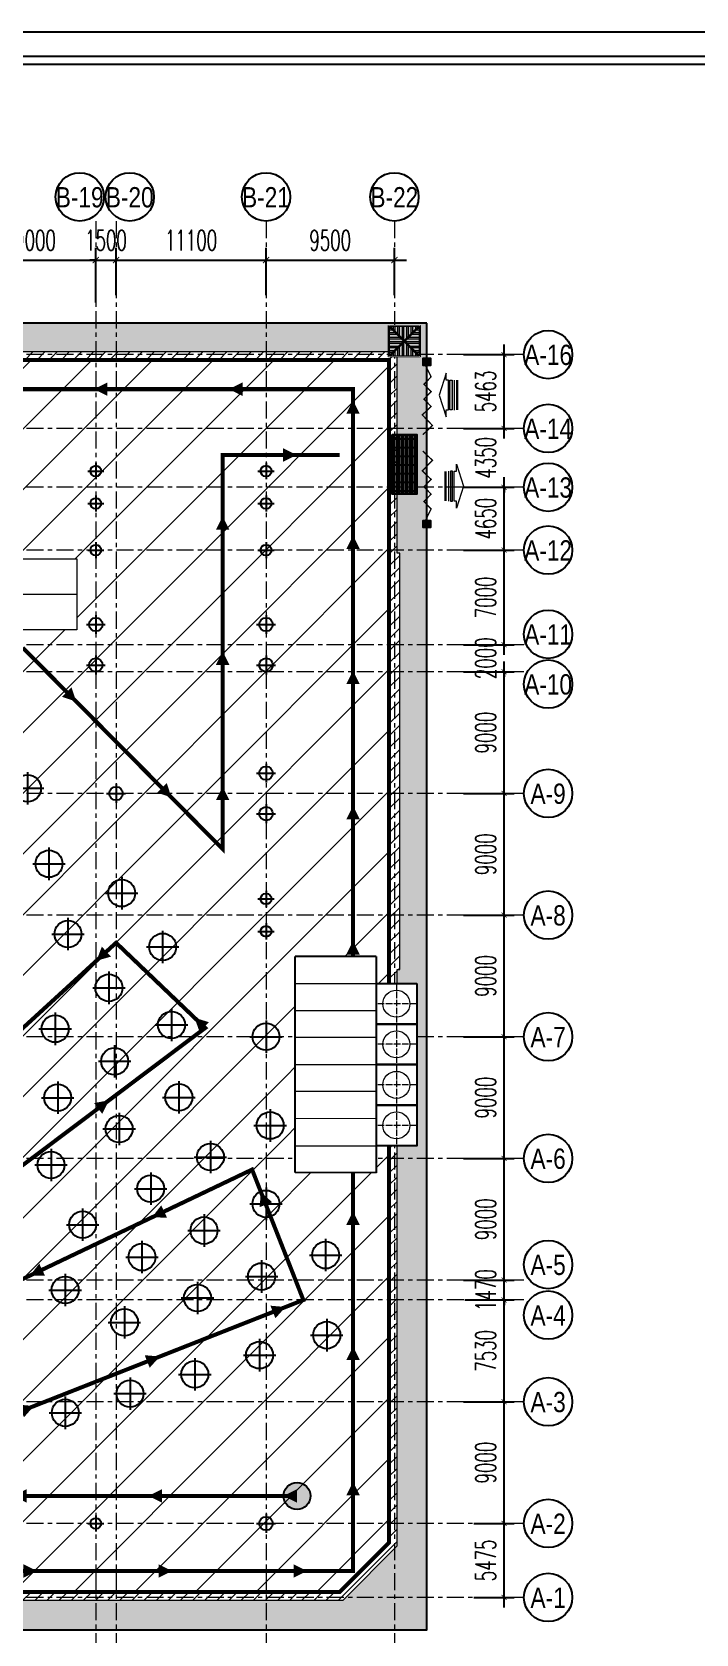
# Model space of a CAD drawing. Header units: millimetres. Extents: x -376071 to 28028791, y -269234 to 29325.
# Drawn here: x 54275 to 103418, y -89175 to 29325 of the extents above; entities that cross this region are included whole.
import ezdxf
from ezdxf.enums import TextEntityAlignment as Align

# ---------------------------------------------------------------- set-up
doc = ezdxf.new("R2010")
doc.units = ezdxf.units.MM
doc.header["$LTSCALE"] = 100
doc.set_wipeout_variables(frame=1)
for name, pattern in [('ACAD_ISO04W100', [30, 24, -3, 0, -3]), ('AUR_Centre', [22.5, 15, -2.5, 2.5, -2.5]), ('AUR_Grid Line', [22.225, 12.7, -3.175, 3.175, -3.175]), ('HIDDEN', [0.375, 0.25, -0.125])]:
    doc.linetypes.add(name, pattern=pattern)
doc.layers.add('0 T KY HIEU', color=255, linetype='Continuous', lineweight=9)
doc.layers.add('01. TEXT NOI DUNG', color=7, linetype='Continuous')
doc.styles.add('Arial 0.8', font='arial_0.ttf', dxfattribs={"width": 0.8, "height": 250})
doc.styles.add('DIM', font='vnsimli.shx', dxfattribs={"width": 0.6})
doc.linetypes.add('FENCELINE2', pattern='A,0.25,-0.1,[132,ltypeshp.shx,S=0.1,R=0,X=-0.1,Y=0],-0.1,1', length=1.45)
doc.dimstyles.new('1-100 (x6)', dxfattribs={"dimscale": 600, "dimtxt": 2.5, "dimasz": 0.75, "dimexe": 1.5, "dimexo": 1, "dimgap": 1.2, "dimtad": 1, "dimtoh": 1, "dimdec": 0, "dimzin": 0, "dimdsep": 46, "dimtxsty": 'DIM', "dimblk": 'ARCHTICK', "dimcen": 0.09, "dimdle": 1.5, "dimclrd": 8, "dimclre": 8, "dimclrt": 7, "dimadec": 0, "dimazin": 0, "dimtfac": 1, "dimtdec": 0, "dimtix": 1, "dimtofl": 0, "dimtmove": 0, "dimatfit": 3, "dimfxl": 6, "dimfxlon": 1, "dimtolj": 1, "dimtzin": 0, "dimarcsym": 0})
pattern_1 = [(45, (156703.3, 86475), (-449.0128, 449.0128), [])]
pattern_2 = [(90, (0, 0), (-375, 6e-14), []), (90, (-132.6, 132.6), (-375, 6e-14), [])]
pattern_3 = [(90, (0, 0), (-375, 6e-14), []), (90, (-132.6, 132.6), (-375, 6e-14), [])]
pattern_4 = [(0, (0, 0), (1e-13, 375), []), (0, (132.6, 132.6), (1e-13, 375), [])]

# ---------------------------------------------------------------- blocks, each defined once
blk = doc.blocks.new('_ArchTick')
at = {"color": 0, "linetype": 'ByBlock', "const_width": 0.15}
blk.add_lwpolyline([(-0.5, -0.5), (0.5, 0.5)], dxfattribs=at)
blk = doc.blocks.new('*D43')
at = {"color": 8, "lineweight": -2, "transparency": 16777216}
for p, q in [((174316, -750), (174316, 6225)), ((172090, 5475), (175066, 5475)), ((172090, 0), (175066, 0))]:
    blk.add_line(p, q, dxfattribs=at)
at = {"layer": 'Defpoints', "color": 0, "transparency": 16777216}
for p in [(171590, 5475), (174316, 5475), (171590, 0)]:
    blk.add_point(p, dxfattribs=at)
at = {"color": 8, "lineweight": -2, "transparency": 16777216, "xscale": 375, "yscale": 375, "zscale": 375}
for p, rotation in [((174316, 5475), 90), ((174316, 0), 270)]:
    blk.add_blockref('_ArchTick', p, dxfattribs=dict(at, rotation=rotation))
at = {"color": 7, "transparency": 16777216, "insert": (172966, 2737), "char_height": 1500, "attachment_point": 5, "rotation": 90, "style": 'DIM'}
blk.add_mtext('\\A1;5475', dxfattribs=at)
blk = doc.blocks.new('*D44')
at = {"color": 8, "lineweight": -2, "transparency": 16777216}
for p, q in [((171316, 14475), (175066, 14475)), ((174316, 4725), (174316, 15225)), ((172090, 5475), (175066, 5475))]:
    blk.add_line(p, q, dxfattribs=at)
at = {"layer": 'Defpoints', "color": 0, "transparency": 16777216}
for p in [(170603, 14475), (174316, 14475), (171590, 5475)]:
    blk.add_point(p, dxfattribs=at)
at = {"color": 8, "lineweight": -2, "transparency": 16777216, "xscale": 375, "yscale": 375, "zscale": 375}
for p, rotation in [((174316, 14475), 90), ((174316, 5475), 270)]:
    blk.add_blockref('_ArchTick', p, dxfattribs=dict(at, rotation=rotation))
at = {"color": 7, "transparency": 16777216, "insert": (172966, 9975), "char_height": 1500, "attachment_point": 5, "rotation": 90, "style": 'DIM'}
blk.add_mtext('\\A1;9000', dxfattribs=at)
blk = doc.blocks.new('*D45')
at = {"color": 8, "lineweight": -2, "transparency": 16777216}
for p, q in [((174316, 13725), (174316, 22755)), ((171409, 22005), (175066, 22005)), ((171316, 14475), (175066, 14475))]:
    blk.add_line(p, q, dxfattribs=at)
at = {"layer": 'Defpoints', "color": 0, "transparency": 16777216}
for p in [(170909, 22005), (174316, 22005), (170603, 14475)]:
    blk.add_point(p, dxfattribs=at)
at = {"color": 8, "lineweight": -2, "transparency": 16777216, "xscale": 375, "yscale": 375, "zscale": 375}
for p, rotation in [((174316, 22005), 90), ((174316, 14475), 270)]:
    blk.add_blockref('_ArchTick', p, dxfattribs=dict(at, rotation=rotation))
at = {"color": 7, "transparency": 16777216, "insert": (172966, 18240), "char_height": 1500, "attachment_point": 5, "rotation": 90, "style": 'DIM'}
blk.add_mtext('\\A1;7530', dxfattribs=at)
blk = doc.blocks.new('*D46')
at = {"color": 8, "lineweight": -2, "transparency": 16777216}
for p, q in [((174316, 23475), (174316, 23850)), ((171316, 23475), (175066, 23475)), ((171409, 22005), (175066, 22005)), ((174316, 22005), (174316, 21630))]:
    blk.add_line(p, q, dxfattribs=at)
at = {"layer": 'Defpoints', "color": 0, "transparency": 16777216}
for p in [(170807, 23475), (174316, 23475), (170909, 22005)]:
    blk.add_point(p, dxfattribs=at)
at = {"color": 8, "lineweight": -2, "transparency": 16777216, "xscale": 375, "yscale": 375, "zscale": 375}
for p, rotation in [((174316, 23475), 270), ((174316, 22005), 90)]:
    blk.add_blockref('_ArchTick', p, dxfattribs=dict(at, rotation=rotation))
at = {"color": 7, "transparency": 16777216, "insert": (172966, 22740), "char_height": 1500, "attachment_point": 5, "rotation": 90, "style": 'DIM'}
blk.add_mtext('\\A1;1470', dxfattribs=at)
blk = doc.blocks.new('*D47')
at = {"color": 8, "lineweight": -2, "transparency": 16777216}
for p, q in [((174316, 22725), (174316, 33225)), ((171316, 32475), (175066, 32475)), ((171316, 23475), (175066, 23475))]:
    blk.add_line(p, q, dxfattribs=at)
at = {"layer": 'Defpoints', "color": 0, "transparency": 16777216}
for p in [(170605, 32475), (174316, 32475), (170807, 23475)]:
    blk.add_point(p, dxfattribs=at)
at = {"color": 8, "lineweight": -2, "transparency": 16777216, "xscale": 375, "yscale": 375, "zscale": 375}
for p, rotation in [((174316, 32475), 90), ((174316, 23475), 270)]:
    blk.add_blockref('_ArchTick', p, dxfattribs=dict(at, rotation=rotation))
at = {"color": 7, "transparency": 16777216, "insert": (172966, 27975), "char_height": 1500, "attachment_point": 5, "rotation": 90, "style": 'DIM'}
blk.add_mtext('\\A1;9000', dxfattribs=at)
blk = doc.blocks.new('*D36')
at = {"color": 8, "lineweight": -2, "transparency": 16777216}
for p, q in [((171316, 41475), (175066, 41475)), ((174316, 31725), (174316, 42225)), ((171316, 32475), (175066, 32475))]:
    blk.add_line(p, q, dxfattribs=at)
at = {"layer": 'Defpoints', "color": 0, "transparency": 16777216}
for p in [(170199, 41475), (174316, 41475), (170605, 32475)]:
    blk.add_point(p, dxfattribs=at)
at = {"color": 8, "lineweight": -2, "transparency": 16777216, "xscale": 375, "yscale": 375, "zscale": 375}
for p, rotation in [((174316, 41475), 90), ((174316, 32475), 270)]:
    blk.add_blockref('_ArchTick', p, dxfattribs=dict(at, rotation=rotation))
at = {"color": 7, "transparency": 16777216, "insert": (172966, 36975), "char_height": 1500, "attachment_point": 5, "rotation": 90, "style": 'DIM'}
blk.add_mtext('\\A1;9000', dxfattribs=at)
blk = doc.blocks.new('*D34')
at = {"color": 8, "lineweight": -2, "transparency": 16777216}
for p, q in [((174316, 40725), (174316, 51225)), ((171316, 50475), (175066, 50475)), ((171316, 41475), (175066, 41475))]:
    blk.add_line(p, q, dxfattribs=at)
at = {"layer": 'Defpoints', "color": 0, "transparency": 16777216}
for p in [(169895, 50475), (174316, 50475), (170199, 41475)]:
    blk.add_point(p, dxfattribs=at)
at = {"color": 8, "lineweight": -2, "transparency": 16777216, "xscale": 375, "yscale": 375, "zscale": 375}
for p, rotation in [((174316, 50475), 90), ((174316, 41475), 270)]:
    blk.add_blockref('_ArchTick', p, dxfattribs=dict(at, rotation=rotation))
at = {"color": 7, "transparency": 16777216, "insert": (172966, 45975), "char_height": 1500, "attachment_point": 5, "rotation": 90, "style": 'DIM'}
blk.add_mtext('\\A1;9000', dxfattribs=at)
blk = doc.blocks.new('*D37')
at = {"color": 8, "lineweight": -2, "transparency": 16777216}
for p, q in [((171316, 59475), (175066, 59475)), ((174316, 49725), (174316, 60225)), ((171316, 50475), (175066, 50475))]:
    blk.add_line(p, q, dxfattribs=at)
at = {"layer": 'Defpoints', "color": 0, "transparency": 16777216}
for p in [(169996, 59475), (174316, 59475), (169895, 50475)]:
    blk.add_point(p, dxfattribs=at)
at = {"color": 8, "lineweight": -2, "transparency": 16777216, "xscale": 375, "yscale": 375, "zscale": 375}
for p, rotation in [((174316, 59475), 90), ((174316, 50475), 270)]:
    blk.add_blockref('_ArchTick', p, dxfattribs=dict(at, rotation=rotation))
at = {"color": 7, "transparency": 16777216, "insert": (172966, 54975), "char_height": 1500, "attachment_point": 5, "rotation": 90, "style": 'DIM'}
blk.add_mtext('\\A1;9000', dxfattribs=at)
blk = doc.blocks.new('*D35')
at = {"color": 8, "lineweight": -2, "transparency": 16777216}
for p, q in [((174316, 58725), (174316, 69225)), ((171316, 68475), (175066, 68475)), ((171316, 59475), (175066, 59475))]:
    blk.add_line(p, q, dxfattribs=at)
at = {"layer": 'Defpoints', "color": 0, "transparency": 16777216}
for p in [(170150, 68475), (174316, 68475), (169996, 59475)]:
    blk.add_point(p, dxfattribs=at)
at = {"color": 8, "lineweight": -2, "transparency": 16777216, "xscale": 375, "yscale": 375, "zscale": 375}
for p, rotation in [((174316, 68475), 90), ((174316, 59475), 270)]:
    blk.add_blockref('_ArchTick', p, dxfattribs=dict(at, rotation=rotation))
at = {"color": 7, "transparency": 16777216, "insert": (172966, 63975), "char_height": 1500, "attachment_point": 5, "rotation": 90, "style": 'DIM'}
blk.add_mtext('\\A1;9000', dxfattribs=at)
blk = doc.blocks.new('*D38')
at = {"color": 8, "lineweight": -2, "transparency": 16777216}
for p, q in [((171316, 70475), (175066, 70475)), ((174316, 70475), (174316, 70850)), ((171316, 68475), (175066, 68475)), ((174316, 68475), (174316, 68100))]:
    blk.add_line(p, q, dxfattribs=at)
at = {"layer": 'Defpoints', "color": 0, "transparency": 16777216}
for p in [(170341, 70475), (174316, 70475), (170150, 68475)]:
    blk.add_point(p, dxfattribs=at)
at = {"color": 8, "lineweight": -2, "transparency": 16777216, "xscale": 375, "yscale": 375, "zscale": 375}
for p, rotation in [((174316, 70475), 270), ((174316, 68475), 90)]:
    blk.add_blockref('_ArchTick', p, dxfattribs=dict(at, rotation=rotation))
at = {"color": 7, "transparency": 16777216, "insert": (172966, 69475), "char_height": 1500, "attachment_point": 5, "rotation": 90, "style": 'DIM'}
blk.add_mtext('\\A1;2000', dxfattribs=at)
blk = doc.blocks.new('*D39')
at = {"color": 8, "lineweight": -2, "transparency": 16777216}
for p, q in [((174316, 69725), (174316, 78225)), ((171316, 77475), (175066, 77475)), ((171316, 70475), (175066, 70475))]:
    blk.add_line(p, q, dxfattribs=at)
at = {"layer": 'Defpoints', "color": 0, "transparency": 16777216}
for p in [(170530, 77475), (174316, 77475), (170341, 70475)]:
    blk.add_point(p, dxfattribs=at)
at = {"color": 8, "lineweight": -2, "transparency": 16777216, "xscale": 375, "yscale": 375, "zscale": 375}
for p, rotation in [((174316, 77475), 90), ((174316, 70475), 270)]:
    blk.add_blockref('_ArchTick', p, dxfattribs=dict(at, rotation=rotation))
at = {"color": 7, "transparency": 16777216, "insert": (172966, 73975), "char_height": 1500, "attachment_point": 5, "rotation": 90, "style": 'DIM'}
blk.add_mtext('\\A1;7000', dxfattribs=at)
blk = doc.blocks.new('*D40')
at = {"color": 8, "lineweight": -2, "transparency": 16777216}
for p, q in [((171316, 82125), (175066, 82125)), ((174316, 76725), (174316, 82875)), ((171316, 77475), (175066, 77475))]:
    blk.add_line(p, q, dxfattribs=at)
at = {"layer": 'Defpoints', "color": 0, "transparency": 16777216}
for p in [(170339, 82125), (174316, 82125), (170530, 77475)]:
    blk.add_point(p, dxfattribs=at)
at = {"color": 8, "lineweight": -2, "transparency": 16777216, "xscale": 375, "yscale": 375, "zscale": 375}
for p, rotation in [((174316, 82125), 90), ((174316, 77475), 270)]:
    blk.add_blockref('_ArchTick', p, dxfattribs=dict(at, rotation=rotation))
at = {"color": 7, "transparency": 16777216, "insert": (172966, 79800), "char_height": 1500, "attachment_point": 5, "rotation": 90, "style": 'DIM'}
blk.add_mtext('\\A1;4650', dxfattribs=at)
blk = doc.blocks.new('*D41')
at = {"color": 8, "lineweight": -2, "transparency": 16777216}
for p, q in [((174315, 86475), (174315, 86850)), ((171315, 86475), (175065, 86475)), ((171315, 82125), (175065, 82125)), ((174315, 82125), (174315, 81750))]:
    blk.add_line(p, q, dxfattribs=at)
at = {"layer": 'Defpoints', "color": 0, "transparency": 16777216}
for p in [(170276, 86475), (174315, 86475), (170339, 82125)]:
    blk.add_point(p, dxfattribs=at)
at = {"color": 8, "lineweight": -2, "transparency": 16777216, "xscale": 375, "yscale": 375, "zscale": 375}
for p, rotation in [((174315, 86475), 270), ((174315, 82125), 90)]:
    blk.add_blockref('_ArchTick', p, dxfattribs=dict(at, rotation=rotation))
at = {"color": 7, "transparency": 16777216, "insert": (172965, 84300), "char_height": 1500, "attachment_point": 5, "rotation": 90, "style": 'DIM'}
blk.add_mtext('\\A1;4350', dxfattribs=at)
blk = doc.blocks.new('*D42')
at = {"color": 8, "lineweight": -2, "transparency": 16777216}
for p, q in [((174316, 85725), (174316, 92688)), ((171316, 91938), (175066, 91938)), ((171316, 86475), (175066, 86475))]:
    blk.add_line(p, q, dxfattribs=at)
at = {"layer": 'Defpoints', "color": 0, "transparency": 16777216}
for p in [(170721, 91938), (174316, 91938), (170276, 86475)]:
    blk.add_point(p, dxfattribs=at)
at = {"color": 8, "lineweight": -2, "transparency": 16777216, "xscale": 375, "yscale": 375, "zscale": 375}
for p, rotation in [((174316, 91938), 90), ((174316, 86475), 270)]:
    blk.add_blockref('_ArchTick', p, dxfattribs=dict(at, rotation=rotation))
at = {"color": 7, "transparency": 16777216, "insert": (172966, 89206), "char_height": 1500, "attachment_point": 5, "rotation": 90, "style": 'DIM'}
blk.add_mtext('\\A1;5463', dxfattribs=at)
blk = doc.blocks.new('*D129')
at = {"color": 8, "lineweight": -2, "transparency": 16777216}
for p, q in [((135103, 95343), (135103, 99830)), ((144103, 95781), (144103, 99830)), ((134203, 98930), (145003, 98930))]:
    blk.add_line(p, q, dxfattribs=at)
at = {"layer": 'Defpoints', "color": 0, "lineweight": 0, "transparency": 16777216}
for p in [(144103, 98930), (144103, 95181), (135103, 94743)]:
    blk.add_point(p, dxfattribs=at)
at = {"color": 8, "lineweight": -2, "transparency": 16777216, "xscale": 450, "yscale": 450, "zscale": 450, "rotation": 180}
blk.add_blockref('_ArchTick', (135103, 98930), dxfattribs=at)
at = {"color": 8, "lineweight": -2, "transparency": 16777216, "xscale": 450, "yscale": 450, "zscale": 450}
blk.add_blockref('_ArchTick', (144103, 98930), dxfattribs=at)
at = {"color": 7, "transparency": 16777216, "insert": (139603, 100400), "char_height": 1500, "attachment_point": 5, "style": 'DIM'}
blk.add_mtext('\\A1;9000', dxfattribs=at)
blk = doc.blocks.new('*D130')
at = {"color": 8, "lineweight": -2, "transparency": 16777216}
for p, q in [((144103, 95781), (144103, 99830)), ((145603, 96328), (145603, 99830)), ((144103, 98930), (143653, 98930)), ((145603, 98930), (146053, 98930))]:
    blk.add_line(p, q, dxfattribs=at)
at = {"layer": 'Defpoints', "color": 0, "lineweight": 0, "transparency": 16777216}
for p in [(145603, 98930), (144103, 95181), (145603, 95728)]:
    blk.add_point(p, dxfattribs=at)
at = {"color": 8, "lineweight": -2, "transparency": 16777216, "xscale": 450, "yscale": 450, "zscale": 450}
blk.add_blockref('_ArchTick', (144103, 98930), dxfattribs=at)
at = {"color": 8, "lineweight": -2, "transparency": 16777216, "xscale": 450, "yscale": 450, "zscale": 450, "rotation": 180}
blk.add_blockref('_ArchTick', (145603, 98930), dxfattribs=at)
at = {"color": 7, "transparency": 16777216, "insert": (144853, 100400), "char_height": 1500, "attachment_point": 5, "style": 'DIM'}
blk.add_mtext('\\A1;1500', dxfattribs=at)
blk = doc.blocks.new('*D131')
at = {"color": 8, "lineweight": -2, "transparency": 16777216}
for p, q in [((145603, 96328), (145603, 99830)), ((156703, 96328), (156703, 99830)), ((144703, 98930), (157603, 98930))]:
    blk.add_line(p, q, dxfattribs=at)
at = {"layer": 'Defpoints', "color": 0, "lineweight": 0, "transparency": 16777216}
for p in [(156703, 98930), (145603, 95728), (156703, 95728)]:
    blk.add_point(p, dxfattribs=at)
at = {"color": 8, "lineweight": -2, "transparency": 16777216, "xscale": 450, "yscale": 450, "zscale": 450, "rotation": 180}
blk.add_blockref('_ArchTick', (145603, 98930), dxfattribs=at)
at = {"color": 8, "lineweight": -2, "transparency": 16777216, "xscale": 450, "yscale": 450, "zscale": 450}
blk.add_blockref('_ArchTick', (156703, 98930), dxfattribs=at)
at = {"color": 7, "transparency": 16777216, "insert": (151153, 100400), "char_height": 1500, "attachment_point": 5, "style": 'DIM'}
blk.add_mtext('\\A1;11100', dxfattribs=at)
blk = doc.blocks.new('*D132')
at = {"color": 8, "lineweight": -2, "transparency": 16777216}
for p, q in [((156703, 96328), (156703, 99830)), ((166203, 96328), (166203, 99830)), ((155803, 98930), (167103, 98930))]:
    blk.add_line(p, q, dxfattribs=at)
at = {"layer": 'Defpoints', "color": 0, "lineweight": 0, "transparency": 16777216}
for p in [(166203, 98930), (156703, 95728), (166203, 95728)]:
    blk.add_point(p, dxfattribs=at)
at = {"color": 8, "lineweight": -2, "transparency": 16777216, "xscale": 450, "yscale": 450, "zscale": 450, "rotation": 180}
blk.add_blockref('_ArchTick', (156703, 98930), dxfattribs=at)
at = {"color": 8, "lineweight": -2, "transparency": 16777216, "xscale": 450, "yscale": 450, "zscale": 450}
blk.add_blockref('_ArchTick', (166203, 98930), dxfattribs=at)
at = {"color": 7, "transparency": 16777216, "insert": (161453, 100400), "char_height": 1500, "attachment_point": 5, "style": 'DIM'}
blk.add_mtext('\\A1;9500', dxfattribs=at)
blk = doc.blocks.new('Pile Round for 02 - MacroMonitored - Ø1000-545971-PILING LAYOUT PLAN')
at = {"color": 1}
for p, q in [((0, 700), (0, -700)), ((-700, 0), (700, 0))]:
    blk.add_line(p, q, dxfattribs=at)
at = {"color": 7}
blk.add_circle((0, 0), 500, dxfattribs=at)
blk.add_circle((0, 0), 500, dxfattribs=at)
blk.add_circle((0, 0), 500, dxfattribs=at)
blk = doc.blocks.new('Pile Round for 02 - MacroMonitored - Ø2000-545968-PILING LAYOUT PLAN')
at = {"color": 1}
for p, q in [((0, 1200), (0, -1200)), ((-1200, 0), (1200, 0))]:
    blk.add_line(p, q, dxfattribs=at)
at = {"color": 7}
blk.add_circle((0, 0), 1000, dxfattribs=at)
blk.add_circle((0, 0), 1000, dxfattribs=at)
blk.add_circle((0, 0), 1000, dxfattribs=at)
blk = doc.blocks.new('d800')
at = {"color": 1}
for p, q in [((-600, 0), (600, 0)), ((0, 600), (0, -600))]:
    blk.add_line(p, q, dxfattribs=at)
at = {"color": 7}
blk.add_circle((0, 0), 400, dxfattribs=at)
blk = doc.blocks.new('MB COC')
for p in [(144103, 83326), (156703, 83326), (144103, 80926), (156703, 80926), (144103, 77475), (156703, 77475), (156703, 51675), (156703, 49275), (144103, 5475)]:
    blk.add_blockref('d800', p)
at = {"lineweight": 9}
for name, p in [('Pile Round for 02 - MacroMonitored - Ø1000-545971-PILING LAYOUT PLAN', (144103, 71975)), ('Pile Round for 02 - MacroMonitored - Ø1000-545971-PILING LAYOUT PLAN', (156703, 71975)), ('Pile Round for 02 - MacroMonitored - Ø1000-545971-PILING LAYOUT PLAN', (144103, 68975)), ('Pile Round for 02 - MacroMonitored - Ø1000-545971-PILING LAYOUT PLAN', (156703, 68975)), ('Pile Round for 02 - MacroMonitored - Ø1000-545971-PILING LAYOUT PLAN', (156703, 60975)), ('Pile Round for 02 - MacroMonitored - Ø2000-545968-PILING LAYOUT PLAN', (139045, 59857)), ('Pile Round for 02 - MacroMonitored - Ø1000-545971-PILING LAYOUT PLAN', (145603, 59475)), ('Pile Round for 02 - MacroMonitored - Ø1000-545971-PILING LAYOUT PLAN', (156703, 57975)), ('Pile Round for 02 - MacroMonitored - Ø2000-545968-PILING LAYOUT PLAN', (140634, 54271)), ('Pile Round for 02 - MacroMonitored - Ø2000-545968-PILING LAYOUT PLAN', (146022, 52103)), ('Pile Round for 02 - MacroMonitored - Ø2000-545968-PILING LAYOUT PLAN', (142044, 49074)), ('Pile Round for 02 - MacroMonitored - Ø2000-545968-PILING LAYOUT PLAN', (149051, 48125)), ('Pile Round for 02 - MacroMonitored - Ø2000-545968-PILING LAYOUT PLAN', (145072, 45096)), ('Pile Round for 02 - MacroMonitored - Ø2000-545968-PILING LAYOUT PLAN', (141094, 42067)), ('Pile Round for 02 - MacroMonitored - Ø2000-545968-PILING LAYOUT PLAN', (149706, 42353)), ('Pile Round for 02 - MacroMonitored - Ø2000-545968-PILING LAYOUT PLAN', (156703, 41478)), ('Pile Round for 02 - MacroMonitored - Ø2000-545968-PILING LAYOUT PLAN', (145493, 39661)), ('Pile Round for 02 - MacroMonitored - Ø2000-545968-PILING LAYOUT PLAN', (141280, 36968)), ('Pile Round for 02 - MacroMonitored - Ø2000-545968-PILING LAYOUT PLAN', (150248, 36996)), ('Pile Round for 02 - MacroMonitored - Ø2000-545968-PILING LAYOUT PLAN', (145829, 34658)), ('Pile Round for 02 - MacroMonitored - Ø2000-545968-PILING LAYOUT PLAN', (157006, 34915)), ('Pile Round for 02 - MacroMonitored - Ø2000-545968-PILING LAYOUT PLAN', (140791, 31992)), ('Pile Round for 02 - MacroMonitored - Ø2000-545968-PILING LAYOUT PLAN', (152587, 32577)), ('Pile Round for 02 - MacroMonitored - Ø2000-545968-PILING LAYOUT PLAN', (148167, 30238)), ('Pile Round for 02 - MacroMonitored - Ø2000-545968-PILING LAYOUT PLAN', (156703, 29115)), ('Pile Round for 02 - MacroMonitored - Ø2000-545968-PILING LAYOUT PLAN', (143129, 27573)), ('Pile Round for 02 - MacroMonitored - Ø2000-545968-PILING LAYOUT PLAN', (152114, 27146)), ('Pile Round for 02 - MacroMonitored - Ø2000-545968-PILING LAYOUT PLAN', (147518, 25178)), ('Pile Round for 02 - MacroMonitored - Ø2000-545968-PILING LAYOUT PLAN', (161113, 25326)), ('Pile Round for 02 - MacroMonitored - Ø2000-545968-PILING LAYOUT PLAN', (156371, 23741)), ('Pile Round for 02 - MacroMonitored - Ø2000-545968-PILING LAYOUT PLAN', (141834, 22743)), ('Pile Round for 02 - MacroMonitored - Ø2000-545968-PILING LAYOUT PLAN', (151629, 22156)), ('Pile Round for 02 - MacroMonitored - Ø2000-545968-PILING LAYOUT PLAN', (146223, 20348)), ('Pile Round for 02 - MacroMonitored - Ø2000-545968-PILING LAYOUT PLAN', (161197, 19402)), ('Pile Round for 02 - MacroMonitored - Ø2000-545968-PILING LAYOUT PLAN', (156222, 17925)), ('Pile Round for 02 - MacroMonitored - Ø2000-545968-PILING LAYOUT PLAN', (151429, 16502)), ('Pile Round for 02 - MacroMonitored - Ø2000-545968-PILING LAYOUT PLAN', (146635, 15079)), ('Pile Round for 02 - MacroMonitored - Ø2000-545968-PILING LAYOUT PLAN', (141842, 13657)), ('Pile Round for 02 - MacroMonitored - Ø1000-545971-PILING LAYOUT PLAN', (156703, 5475))]:
    blk.add_blockref(name, p, dxfattribs=at)
blk = doc.blocks.new('MB TV')
at = {"lineweight": 0}
h = blk.add_hatch(dxfattribs=at)
h.set_pattern_fill('ANSI31', color=8, scale=200, style=0)
h.set_pattern_definition(pattern_1)
h.paths.add_polyline_path([(99903, 91534), (165803, 91534), (165803, 92134), (36702, 92134), (36702, 91534), (91262, 91534)], flags=0)
h = blk.add_hatch(dxfattribs=at)
h.set_pattern_fill('ANSI31', color=8, scale=200, style=0)
h.set_pattern_definition(pattern_1)
h.paths.add_polyline_path([(165803, 77253), (166403, 77253), (166403, 92134), (165803, 92134), (165803, 80507)], flags=0)
h = blk.add_hatch(dxfattribs=at)
h.set_pattern_fill('ANSI31', color=8, scale=200, style=0)
h.set_pattern_definition(pattern_1)
h.paths.add_polyline_path([(166603, 46446), (166603, 77253), (165803, 77253), (165803, 46446), (166403, 46446)], flags=0)
h = blk.add_hatch(dxfattribs=at)
h.set_pattern_fill('ANSI31', color=8, scale=200, style=0)
h.set_pattern_definition(pattern_1)
h.paths.add_polyline_path([(165803, 4056), (166403, 4656), (166403, 46446), (165803, 46446), (165803, 6873)], flags=0)
h = blk.add_hatch(dxfattribs=at)
h.set_pattern_fill('ANSI31', color=8, scale=200, style=0)
h.set_pattern_definition(pattern_1)
h.paths.add_polyline_path([(162999, 403), (166403, 3808), (166403, 4656), (162151, 403)], flags=0)
h = blk.add_hatch(dxfattribs=at)
h.set_pattern_fill('ANSI31', color=8, scale=200, style=0)
h.set_pattern_definition(pattern_1)
h.paths.add_polyline_path([(162399, -197), (162999, 403), (56400, 403), (56400, -197), (160384, -197)], flags=0)
at = {"color": 7, "lineweight": 5}
for points in [[(162399, -197), (166403, 3808), (166403, 46446), (166603, 46446), (166603, 77253), (166403, 77253), (166403, 92134), (36702, 92134), (36702, 92334), (-200, 92334), (-200, 86013), (-400, 86013), (-400, 69213), (-200, 69213), (-200, 21808), (28202, 21808), (28202, 21608), (52834, 21608), (55600, 18842), (55600, -197)], [(56400, 403), (56400, 19174), (53166, 22408), (400, 22408), (400, 91534), (165803, 91534), (165803, 4056), (162151, 403)]]:
    blk.add_lwpolyline(points, close=True, dxfattribs=at)
blk = doc.blocks.new('fsdfsdfsf')
at = {"linetype": 'Continuous', "ltscale": 10}
h = blk.add_hatch(dxfattribs=at)
h.set_pattern_fill('GRATE', color=8, scale=7000, style=0)
h.set_pattern_definition([(9e-14, (-556288.43, 1606329.62), (-3e-13, 218.75), []), (90, (-556288.4, 1606329.6), (-875, -1e-12), [])])
h.paths.add_polyline_path([(-345248, 915482), (-345248, 913041), (-339307, 913041), (-339307, 915482)])
at = {"color": 150}
for points in [[(-345277, 915511), (-345277, 913011), (-339277, 913011), (-339277, 915511)], [(-345248, 915482), (-345248, 913041), (-339307, 913041), (-339307, 915482)]]:
    blk.add_lwpolyline(points, close=True, dxfattribs=at)
blk = doc.blocks.new('T MUI TEN GATE')
at = {"layer": '0 T KY HIEU', "ltscale": 2000, "true_color": 0xff0505}
blk.add_hatch(color=1, dxfattribs=at).paths.add_polyline_path([(374812, 297915), (374812, 298224), (378999, 298224), (378999, 297915)])
at = {"layer": '0 T KY HIEU', "color": 1, "ltscale": 60, "true_color": 0xff0505}
blk.add_line((374812, 298517), (379013, 298517), dxfattribs=at)
at = {"layer": '0 T KY HIEU', "color": 1, "ltscale": 60, "true_color": 0xff0505, "const_width": 311}
blk.add_lwpolyline([(374812, 298925), (379010, 298925)], dxfattribs=at)
at = {"layer": '0 T KY HIEU', "color": 1, "ltscale": 2000, "true_color": 0xff0505}
for points in [[(373843, 297367), (376912, 296411), (379969, 297367), (378999, 297367), (378999, 297704), (374812, 297704), (374812, 297367), (373843, 297367)], [(374812, 297915), (374812, 298224), (378999, 298224), (378999, 297915), (374812, 297915)]]:
    blk.add_lwpolyline(points, dxfattribs=at)
blk = doc.blocks.new('T P BAO VE')
at = {"color": 7, "lineweight": 0}
blk.add_lwpolyline([(-1325, 425), (1325, 425), (1325, 3075), (-1325, 3075)], close=True, dxfattribs=at)
at = {"lineweight": 0}
blk.add_wipeout([(-1325, 425), (1325, 425), (1325, 3075), (-1325, 3075)], dxfattribs=at)
h = blk.add_hatch(dxfattribs=at)
h.set_pattern_fill('STEEL', color=8, scale=3000, angle=315, style=0)
h.set_pattern_definition([(0, (0, 0), (1e-13, 375), []), (0, (132.6, 132.6), (1e-13, 375), [])])
h.paths.add_polyline_path([(71, 1750), (1250, 571), (1250, 2929)])
h.paths.add_polyline_path([(-1250, 2929), (-1250, 571), (-71, 1750)])
h = blk.add_hatch(color=4, dxfattribs=at)
h.set_gradient(color1=(153, 0, 0), one_color=1, tint=1, name='CURVED')
h.paths.add_polyline_path([(-1250, 2929), (-1250, 571), (-71, 1750)])
h = blk.add_hatch(dxfattribs=at)
h.set_pattern_fill('STEEL', color=8, scale=3000, angle=315, style=0)
h.set_pattern_definition(pattern_4)
h.paths.add_polyline_path([(71, 1750), (1250, 571), (1250, 2929)])
h.paths.add_polyline_path([(-1250, 2929), (-1250, 571), (-71, 1750)])
h = blk.add_hatch(dxfattribs=at)
h.set_pattern_fill('STEEL', color=8, scale=3000, angle=315, style=0)
h.set_pattern_definition(pattern_4)
h.paths.add_polyline_path([(71, 1750), (1250, 571), (1250, 2929)])
h.paths.add_polyline_path([(-1250, 2929), (-1250, 571), (-71, 1750)])
h = blk.add_hatch(dxfattribs=at)
h.set_pattern_fill('STEEL', color=8, scale=3000, angle=45, style=0)
h.set_pattern_definition(pattern_2)
h.paths.add_polyline_path([(0, 1821), (1179, 3000), (-1179, 3000)])
h = blk.add_hatch(color=4, dxfattribs=at)
h.set_gradient(color1=(153, 0, 0), one_color=1, tint=1, name='CURVED')
h.paths.add_polyline_path([(1179, 3000), (-1179, 3000), (0, 1821)])
h = blk.add_hatch(dxfattribs=at)
h.set_pattern_fill('STEEL', color=8, scale=3000, angle=45, style=0)
h.set_pattern_definition(pattern_3)
h.paths.add_polyline_path([(0, 1821), (1179, 3000), (-1179, 3000)])
h = blk.add_hatch(dxfattribs=at)
h.set_pattern_fill('STEEL', color=8, scale=3000, angle=45, style=0)
h.set_pattern_definition(pattern_3)
h.paths.add_polyline_path([(0, 1821), (1179, 3000), (-1179, 3000)])
h = blk.add_hatch(color=4, dxfattribs=at)
h.set_gradient(color1=(153, 0, 0), one_color=1, tint=1, name='CURVED')
h.paths.add_polyline_path([(1250, 2929), (71, 1750), (1250, 571)])
h = blk.add_hatch(dxfattribs=at)
h.set_pattern_fill('STEEL', color=8, scale=3000, angle=45, style=0)
h.set_pattern_definition(pattern_2)
h.paths.add_polyline_path([(-1179, 500), (1179, 500), (0, 1679)])
h = blk.add_hatch(color=4, dxfattribs=at)
h.set_gradient(color1=(153, 0, 0), one_color=1, tint=1, name='CURVED')
h.paths.add_polyline_path([(0, 1679), (-1179, 500), (1179, 500)])
h = blk.add_hatch(dxfattribs=at)
h.set_pattern_fill('STEEL', color=8, scale=3000, angle=45, style=0)
h.set_pattern_definition(pattern_3)
h.paths.add_polyline_path([(-1179, 500), (1179, 500), (0, 1679)])
h = blk.add_hatch(dxfattribs=at)
h.set_pattern_fill('STEEL', color=8, scale=3000, angle=45, style=0)
h.set_pattern_definition(pattern_3)
h.paths.add_polyline_path([(-1179, 500), (1179, 500), (0, 1679)])
at = {"color": 7, "lineweight": 0}
for p, q in [((1179, 3000), (-1250, 571)), ((1179, 3000), (-1250, 571)), ((1179, 3000), (-1250, 571)), ((-1250, 2929), (1179, 500)), ((-1250, 2929), (1179, 500)), ((-1250, 2929), (1179, 500)), ((-1179, 3000), (1250, 571)), ((-1179, 3000), (1250, 571)), ((-1179, 3000), (1250, 571)), ((1250, 2929), (-1179, 500)), ((1250, 2929), (-1179, 500)), ((1250, 2929), (-1179, 500))]:
    blk.add_line(p, q, dxfattribs=at)
at = {"color": 8, "lineweight": 0}
for p, q in [((-71, 1750), (71, 1750)), ((-71, 1750), (71, 1750)), ((-71, 1750), (71, 1750)), ((0, 1821), (0, 1679)), ((0, 1821), (0, 1679)), ((0, 1821), (0, 1679))]:
    blk.add_line(p, q, dxfattribs=at)
at = {"color": 7, "lineweight": 0}
blk.add_lwpolyline([(-1250, 500), (1250, 500), (1250, 3000), (-1250, 3000)], close=True, dxfattribs=at)
blk.add_lwpolyline([(-1250, 500), (1250, 500), (1250, 3000), (-1250, 3000)], close=True, dxfattribs=at)
blk.add_lwpolyline([(-1250, 500), (1250, 500), (1250, 3000), (-1250, 3000)], close=True, dxfattribs=at)
blk = doc.blocks.new('Cong ra vao')
at = {"linetype": 'Continuous', "true_color": 0xff0505}
for points in [[(29059, -31148), (28521, -31148), (28521, -31686), (29059, -31686)], [(41060, -31148), (40521, -31148), (40521, -31686), (41060, -31686)]]:
    blk.add_hatch(color=1, dxfattribs=at).paths.add_polyline_path(points)
at = {"color": 1, "linetype": 'Continuous', "true_color": 0xff0505, "elevation": 0}
for points in [[(29059, -31148), (28521, -31148), (28521, -31686), (29059, -31686)], [(28521, -31686), (29059, -31686), (29059, -31148), (28521, -31148)], [(41060, -31148), (40521, -31148), (40521, -31686), (41060, -31686)], [(40521, -31686), (41060, -31686), (41060, -31148), (40521, -31148)]]:
    blk.add_lwpolyline(points, close=True, dxfattribs=at)
at = {"color": 1, "linetype": 'Continuous', "true_color": 0xff0505, "const_width": 100, "elevation": 0}
for points in [[(29059, -31516), (29904, -31104), (30452, -31629), (31000, -31104), (31548, -31629), (32096, -31104), (32718, -31754), (33502, -31003), (34184, -31716), (34184, -31716), (34184, -31716), (34184, -31716), (34184, -31716)], [(40521, -31516), (39677, -31104), (39128, -31629), (38580, -31104), (38032, -31629), (37484, -31104), (36862, -31754), (36078, -31003), (35396, -31716), (35396, -31716), (35396, -31716), (35396, -31716), (35396, -31716)]]:
    blk.add_lwpolyline(points, dxfattribs=at)
at = {"yscale": 0.527888848040613, "zscale": 0.527888848040613}
for p, xscale, rotation in [((230556, 127757), 0.527888848040613, 180.0000000000003), ((237300, -186971), -0.527888848040613, 359.9999999999997)]:
    blk.add_blockref('T MUI TEN GATE', p, dxfattribs=dict(at, xscale=xscale, rotation=rotation))
at = {"xscale": 0.8819090608653201, "yscale": 0.8819090608653201, "zscale": 0.8819090608653201, "rotation": 270}
blk.add_blockref('T P BAO VE', (40772, -33086, 0), dxfattribs=at)
at = {"color": 7, "xscale": 0.7333333226576169, "yscale": 0.7333333226576169, "zscale": 0.7333333226576169, "rotation": 180.0000000000017}
blk.add_blockref('fsdfsdfsf', (-217803, 637393, 0), dxfattribs=at)
blk = doc.blocks.new('cong hang rao')
at = {"color": 5, "linetype": 'FENCELINE2', "ltscale": 50}
blk.add_lwpolyline([(168606, 94253), (-2398, 94253), (-2398, 19604), (53600, 19608), (53602, -2400), (168606, -2400)], close=True, dxfattribs=at)
at = {"xscale": -1, "rotation": 270}
blk.add_blockref('Cong ra vao', (200022, 50616, 0), dxfattribs=at)
blk = doc.blocks.new('xilo1')
at = {"color": 177, "true_color": 0x293189}
blk.add_wipeout([(-134061, -557802), (-122061, -557802), (-122061, -560802), (-134061, -560802)], dxfattribs=at).translate(0, 0, 2472)
at = {"color": 177, "linetype": 'ACAD_ISO04W100', "lineweight": 0, "ltscale": 0.2, "true_color": 0x293189}
for p, q in [((-132561, -557802, 2472), (-132561, -560802, 2472)), ((-129561, -557802, 2472), (-129561, -560802, 2472)), ((-126561, -557802, 2472), (-126561, -560802, 2472)), ((-123561, -557802, 2472), (-123561, -560802, 2472)), ((-134061, -559302, 2472), (-131061, -559302, 2472)), ((-131061, -559302, 2472), (-128061, -559302, 2472)), ((-128061, -559302, 2472), (-125061, -559302, 2472)), ((-125061, -559302, 2472), (-122061, -559302, 2472))]:
    blk.add_line(p, q, dxfattribs=at)
at = {"color": 177, "true_color": 0x293189, "elevation": 2472}
for points in [[(-134061, -557802), (-131061, -557802), (-131061, -560802), (-134061, -560802)], [(-131061, -557802), (-128061, -557802), (-128061, -560802), (-131061, -560802)], [(-128061, -557802), (-125061, -557802), (-125061, -560802), (-128061, -560802)], [(-125061, -557802), (-122061, -557802), (-122061, -560802), (-125061, -560802)]]:
    blk.add_lwpolyline(points, close=True, dxfattribs=at)
at = {"color": 177, "lineweight": 0, "true_color": 0x293189}
for centre in [(-132561, -559302, 2472), (-129561, -559302, 2472), (-126561, -559302, 2472), (-123561, -559302, 2472)]:
    blk.add_circle(centre, 1000, dxfattribs=at)
blk = doc.blocks.new('tank01')
at = {"color": 177, "true_color": 0x293189}
blk.add_wipeout([(583540.05, 2323781.84), (583552.82, 2323791.48), (583556.43, 2323786.69), (583543.66, 2323777.05)], dxfattribs=at)
for p, q in [((583540.05, 2323781.84), (583552.82, 2323791.48)), ((583552.82, 2323791.48), (583556.43, 2323786.69)), ((583556.43, 2323786.69), (583543.66, 2323777.05)), ((583540.05, 2323781.84), (583543.66, 2323777.05))]:
    blk.add_line(p, q, dxfattribs=at)
at = {"color": 177, "lineweight": 0, "true_color": 0x293189}
for p, q in [((583554.84, 2323785.49), (583551.22, 2323790.28)), ((583549.63, 2323789.07), (583553.24, 2323784.28)), ((583548.03, 2323787.87), (583551.64, 2323783.08)), ((583550.05, 2323781.87), (583546.43, 2323786.66)), ((583544.84, 2323785.46), (583548.45, 2323780.67)), ((583546.86, 2323779.46), (583543.24, 2323784.25)), ((583545.26, 2323778.26), (583541.64, 2323783.05))]:
    blk.add_line(p, q, dxfattribs=at)
blk = doc.blocks.new('*U27')
at = {"color": 6}
blk.add_lwpolyline([(0, 0, 1000, 0, 0), (1000, 0, 0, 0, 0)], format="xyseb", dxfattribs=at)
blk = doc.blocks.new('*U28')
at = {"color": 0, "linetype": 'ByBlock', "lineweight": -2, "transparency": 16777216}
for p, rotation in [((59859, 2907), 180), ((69859, 2907), 180), ((78036, 1085), 89.99999999999999), ((78036, -8915), 89.99999999999999), ((78036, -18915), 89.99999999999999), ((78036, -28915), 89.99999999999999), ((78036, -38915), 89.99999999999999), ((78036, -48915), 89.99999999999999), ((78036, -58915), 89.99999999999999), ((78036, -68915), 89.99999999999999), ((78036, -78915), 89.99999999999999)]:
    blk.add_blockref('*U27', p, dxfattribs=dict(at, rotation=rotation))
for p in [(53638, -84517), (63638, -84517), (73638, -84517)]:
    blk.add_blockref('*U27', p, dxfattribs=at)
blk = doc.blocks.new('*U29')
at = {"color": 3}
blk.add_lwpolyline([(0, 0, 1000, 0, 0), (1000, 0, 0, 0, 0)], format="xyseb", dxfattribs=at)
blk = doc.blocks.new('*U30')
at = {"color": 0, "linetype": 'ByBlock', "lineweight": -2, "transparency": 16777216}
blk.add_blockref('*U29', (72858, -1960), dxfattribs=at)
for p, rotation in [((68386, -7488), 89.99999999999987), ((68386, -17488), 89.99999999999987), ((56844, -19495), 314.8143763442482), ((63892, -26589), 314.8143763442482), ((68386, -27488), 89.99999999999987), ((59781, -38701), 222.4413247257636), ((67026, -44283), 136.3110801735179), ((59172, -50300), 36.93144691582086), ((71583, -57419), 111.4806963353786), ((64053, -57926), 205.4956980217989), ((55027, -62231), 205.4956980217989), ((72105, -65357), 21.48069633537861), ((62800, -69019), 21.48069633537861), ((53494, -72681), 21.48069633537861), ((53890, -78964), 180), ((63890, -78964), 180), ((73890, -78964), 180)]:
    blk.add_blockref('*U29', p, dxfattribs=dict(at, rotation=rotation))
blk = doc.blocks.new('Tag')
at = {"lineweight": 0, "ltscale": 2000}
blk.add_wipeout([(-2500, 4200), (12100, 4200), (12100, 0), (-2500, 0)], dxfattribs=at)
blk.add_line((-2500, 2100), (12100, 2100), dxfattribs=at)
blk.add_line((-2500, 2100), (12100, 2100), dxfattribs=at)
blk.add_line((-2500, 2100), (12100, 2100), dxfattribs=at)
blk.add_lwpolyline([(-2500, 4200), (12100, 4200), (12100, 0), (-2500, 0)], close=True, dxfattribs=at)
at = {"ltscale": 2000, "style": 'Arial 0.8', "width": 0.8}
for tag, p in [('TENCAUKIEN', (4800, 3150)), ('SOHIEU', (4800, 1050))]:
    blk.add_attdef(tag, text='', height=1200, dxfattribs=at).set_placement(p, align=Align.MIDDLE_CENTER)
blk = doc.blocks.new('Khung A3 COR3')
at = {"ltscale": 2000}
for points in [[(420, 0), (420, 297), (0, 297), (0, 0)], [(417, 3), (417, 294), (3, 294), (3, 3)], [(365, 4), (365, 293), (4, 293), (4, 4)]]:
    blk.add_lwpolyline(points, close=True, dxfattribs=at)
at = {"style": 'Arial 0.8', "width": 0.8}
blk.add_attdef('TENBANVE_001', (387.9, 33.5), '', height=2.5, dxfattribs=at)
blk.add_attdef('SOHIEU', text='', height=2.5, dxfattribs=at).set_placement((391, 7.25), align=Align.MIDDLE_CENTER)
blk = doc.blocks.new('GRID')
at = {"color": 8, "linetype": 'AUR_Grid Line', "lineweight": 0}
for p, q in [((144103.3, 101816.4), (144103.3, -11839.9)), ((145603.3, 101816.4), (145603.3, -11839.9)), ((156703.3, 101816.4), (156703.3, -11839.9)), ((166203.3, 101816.4), (166203.3, -11839.9)), ((175793.1, 91938), (-10486.6, 91938)), ((175793.1, 86475), (-10486.6, 86475)), ((175792.1, 82125.2), (-10487.6, 82125.2)), ((175793.1, 77475), (-10486.6, 77475)), ((175793.1, 70475), (-10486.6, 70475)), ((175793.1, 68475), (-10486.6, 68475)), ((175793.1, 59475), (-10486.6, 59475)), ((175793.1, 50475), (-10486.6, 50475)), ((175793.1, 41475), (-10486.6, 41475)), ((175793.1, 32475), (-10486.6, 32475)), ((175793.1, 23475), (-10486.6, 23475)), ((175793.1, 22005.3), (-10486.6, 22005.3)), ((175793.1, 14475), (-10486.6, 14475)), ((175793.1, 5475), (-10486.6, 5475)), ((175793.1, 0), (-10486.6, 0))]:
    blk.add_line(p, q, dxfattribs=at)
at = {"color": 7}
for centre in [(142914.5, 103604.8), (146617.7, 103604.8), (156703.3, 103604.8), (166203.3, 103604.8), (177581.5, 91938), (177581.5, 86475), (177581.5, 82126.2), (177581.5, 77475), (177581.5, 71252.1), (177581.5, 67562), (177581.5, 59475), (177581.5, 50475), (177581.5, 41475), (177581.5, 32475), (177581.5, 24623.8), (177581.5, 20884.9), (177581.5, 14475), (177581.5, 5475), (177581.5, 0)]:
    blk.add_circle(centre, 1788.4, dxfattribs=at)
at = {"layer": '01. TEXT NOI DUNG', "color": 7, "char_height": 1500, "attachment_point": 2, "line_spacing_factor": 0.968573, "style": 'Arial 0.8'}
for s, insert, width in [('B-19', (142908.3, 104328.5), 4248), ('B-20', (146611.6, 104328.5), 4248), ('B-21', (156697.2, 104328.5), 4248), ('B-22', (166197.2, 104328.5), 4248), ('A-16', (177580.2, 92669.1), 4248), ('A-14', (177580.2, 87206.1), 4248), ('A-13', (177580.2, 82857.2), 4248), ('A-12', (177580.2, 78206.1), 4248), ('A-11', (177580.2, 71983.2), 4248), ('A-10', (177580.2, 68293), 4248), ('A-9', (177580.2, 60206.1), 3132), ('A-8', (177580.2, 51206.1), 3132), ('A-7', (177580.2, 42206.1), 3132), ('A-6', (177580.2, 33206.1), 3132), ('A-5', (177580.2, 25354.9), 3132), ('A-4', (177580.2, 21616), 3132), ('A-3', (177580.2, 15206.1), 3132), ('A-2', (177580.2, 6206.1), 3132), ('A-1', (177580.2, 731.1), 3132)]:
    blk.add_mtext(s, dxfattribs=dict(at, insert=insert, width=width))
for base, p1, p2, picture, middle in [((144103.3, 98930), (135103.3, 94742.5), (144103.3, 95181.5), '*D129', (139603.3, 100400)), ((145603.3, 98930), (144103.3, 95181.5), (145603.3, 95728.1), '*D130', (144853.3, 100400)), ((156703.3, 98930), (145603.3, 95728.1), (156703.3, 95728.1), '*D131', (151153.3, 100400)), ((166203.3, 98930), (156703.3, 95728.1), (166203.3, 95728.1), '*D132', (161453.3, 100400))]:
    dim = blk.add_linear_dim(base=base, p1=p1, p2=p2, dimstyle='1-100 (x6)', override={"dimtmove": 1})
    dim.commit()
    dim.dimension.update_dxf_attribs({"geometry": picture, "text_midpoint": middle})
for base, p1, p2, picture, middle in [((174316.5, 91938), (170276.1, 86475), (170721.1, 91938), '*D42', (172966.5, 89206.5)), ((174315.5, 86475), (170338.7, 82125.2), (170276.1, 86475), '*D41', (172965.5, 84300.1)), ((174316.5, 82125.2), (170530.4, 77475), (170338.7, 82125.2), '*D40', (172966.5, 79800.1)), ((174316.5, 77475), (170340.6, 70475), (170530.4, 77475), '*D39', (172966.5, 73975)), ((174316.5, 70475), (170149.8, 68475), (170340.6, 70475), '*D38', (172966.5, 69475)), ((174316.5, 68475), (169996.3, 59475), (170149.8, 68475), '*D35', (172966.5, 63975)), ((174316.5, 59475), (169894.9, 50475), (169996.3, 59475), '*D37', (172966.5, 54975)), ((174316.5, 50475), (170199, 41475), (169894.9, 50475), '*D34', (172966.5, 45975)), ((174316.5, 41475), (170604.6, 32475), (170199, 41475), '*D36', (172966.5, 36975)), ((174316.5, 32475), (170807.3, 23475), (170604.6, 32475), '*D47', (172966.5, 27975)), ((174316.5, 23475), (170908.7, 22005.3), (170807.3, 23475), '*D46', (172966.5, 22740.1)), ((174316.5, 22005.3), (170602.7, 14475), (170908.7, 22005.3), '*D45', (172966.5, 18240.1)), ((174316.5, 14475), (171589.6, 5475), (170602.7, 14475), '*D44', (172966.5, 9975))]:
    dim = blk.add_linear_dim(base=base, p1=p1, p2=p2, angle=90, dimstyle='1-100 (x6)', override={"dimtmove": 1})
    dim.commit()
    dim.dimension.update_dxf_attribs({"geometry": picture, "text_midpoint": middle})
dim = blk.add_linear_dim(base=(174316.5, 5475), p1=(171589.6, 0), p2=(171589.6, 5475), angle=90, dimstyle='1-100 (x6)')
dim.commit()
dim.dimension.update_dxf_attribs({"geometry": '*D43', "text_midpoint": (172966.5, 2737.5)})

msp = doc.modelspace()

# ---------------------------------------------------------------- hatches: boundary and pattern name
h = msp.add_hatch()
h.set_pattern_fill('AR-HBONE', color=8, scale=10)
h.set_pattern_definition([(45, (-171672.8, 199586.2), (1e-13, 1436.841), [3048, -1016]), (135, (-170954.4, 200304.7), (1e-13, 1436.841), [3048, -1016])])
h.paths.add_polyline_path([(77292.8, -86671.5), (81296.9, -82667.4), (81296.9, -40028.9), (81496.9, -40028.9), (81496.9, -9221.5), (81296.9, -9221.5), (81296.9, 5659.3), (-48404.8, 5659.3), (-48404.8, 5859.3), (-85306.4, 5859.3), (-85306.4, -461.5), (-85506.4, -461.5), (-85506.4, -17261.5), (-85306.4, -17261.5), (-85306.4, -64667), (-56904.5, -64667), (-56904.5, -64867), (-32272.1, -64867), (-29506.4, -67632.7), (-29506.4, -86671.5)], flags=16)
h.paths.add_polyline_path([(83499.1, 7778.5), (-87504.8, 7778.5), (-87504.8, -66871.2), (-31506.5, -66866.7), (-31504.1, -88875.2), (83499.1, -88875.2)])

# ---------------------------------------------------------------- block references
for name in ['GRID', 'MB TV']:
    msp.add_blockref(name, (-85106.4, -86475))
at = {"color": 0}
msp.add_blockref('MB COC', (-85106.4, -86475), dxfattribs=at)

# ---------------------------------------------------------------- next in the draw order: block references
at = {"linetype": 'Continuous'}
msp.add_blockref('cong hang rao', (-85106.4, -86475), dxfattribs=at)

# ---------------------------------------------------------------- next in the draw order: hatches: boundary and pattern name
at = {"lineweight": 0, "transparency": 33554559}
h = msp.add_hatch(dxfattribs=at)
h.set_pattern_fill('ANSI31', color=3, scale=1000)
h.set_pattern_definition([(45, (71597, 0), (-2245.064, 2245.064), [])])
h.paths.add_polyline_path([(48125.9, -86071.5), (48125.9, -60974.3), (27160.3, -36000), (13996.9, -49748.8), (-23428.6, -23038.4), (-23428.6, 5059.3), (80696.9, 5059.3), (80696.9, -82418.8), (77044.2, -86071.5)])
h = msp.add_hatch(color=3)
h.dxf.hatch_style = 1
edge = h.paths.add_edge_path()
edge.add_arc((73890.3, -78964.3), 1000, 0, 360)

# ---------------------------------------------------------------- next in the draw order: linework, layer by layer
at = {"const_width": 300}
msp.add_lwpolyline([(48125.9, -86071.5), (48125.9, -60974.3), (27160.3, -36000), (13996.9, -49748.8), (-23428.6, -23038.4), (-23428.6, 5059.3), (80696.9, 5059.3), (80696.9, -82418.8), (77044.2, -86071.5)], close=True, dxfattribs=at)
at = {"color": 6, "linetype": 'HIDDEN', "ltscale": 100, "const_width": 300}
msp.add_lwpolyline([(-26362.2, -84516.6), (78036.5, -84516.6), (78036.5, 2907.1), (-82484.5, 2907.1), (-82484.5, -61588.2), (-27199.5, -61588.2), (-27199.5, -82020.6), (-27199.5, -82020.6)], dxfattribs=at)
at = {"color": 3, "linetype": 'AUR_Centre', "ltscale": 2, "const_width": 300}
for points in [[(53592.8, -16223.1), (68385.6, -31112.1), (68385.6, -1960.4), (77042.8, -1960.4)], [(49996.9, -57197), (67092.6, -44346.5), (60496.9, -38046.1), (46602.3, -50752)], [(51518.8, -73458.6), (74358.3, -64470.7), (70561.7, -54822.8), (53414.6, -63000)], [(73890.3, -78964.3), (51518.8, -78964.3)]]:
    msp.add_lwpolyline(points, dxfattribs=at)
at = {"color": 3}
msp.add_circle((73890.3, -78964.3), 1000, dxfattribs=at)

# ---------------------------------------------------------------- next in the draw order: block references
at = {"color": 6}
msp.add_blockref('*U28', (0, 0), dxfattribs=at)
msp.add_blockref('*U30', (0, 0))

# ---------------------------------------------------------------- next in the draw order: block references
at = {"xscale": 1.25, "yscale": 1.25, "zscale": 1.25}
msp.add_blockref('Tag', (42467.5, -14892.1), dxfattribs=at).add_auto_attribs({'SOHIEU': '148 PILES', 'TENCAUKIEN': 'ZONE 2'})
at = {"xscale": 0.9999739907798362, "yscale": 0.9999740719906094, "zscale": 0.9999739250811217, "rotation": 270.0000016458916}
msp.add_blockref('xilo1', (640533.8, -175114.2, -2471.7), dxfattribs=at)

# ---------------------------------------------------------------- next in the draw order: block references
at = {"xscale": 999.9999999999977, "yscale": 999.9999999999977, "zscale": 999.9999999999977, "rotation": 232.9548993539203}
msp.add_blockref('tank01', (-1503123650, 1865667403.4, 0), dxfattribs=at)

# ---------------------------------------------------------------- next in the draw order: block references
at = {"xscale": 600, "yscale": 600, "zscale": 600}
msp.add_blockref('Khung A3 COR3', (-113282, -148875.2, -3.5), dxfattribs=at)

doc.saveas('drawing.dxf')
